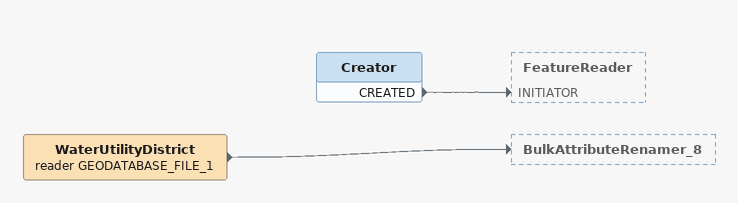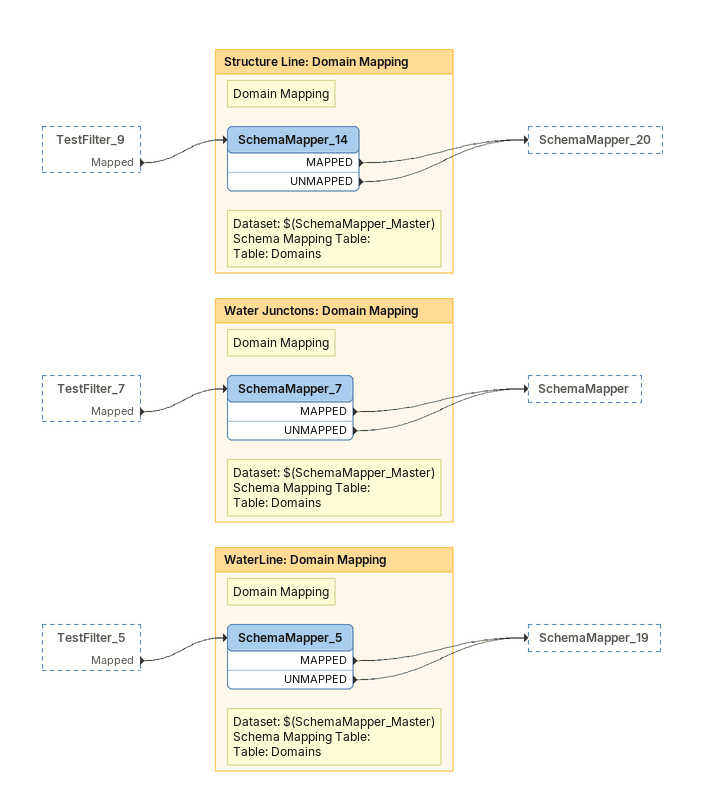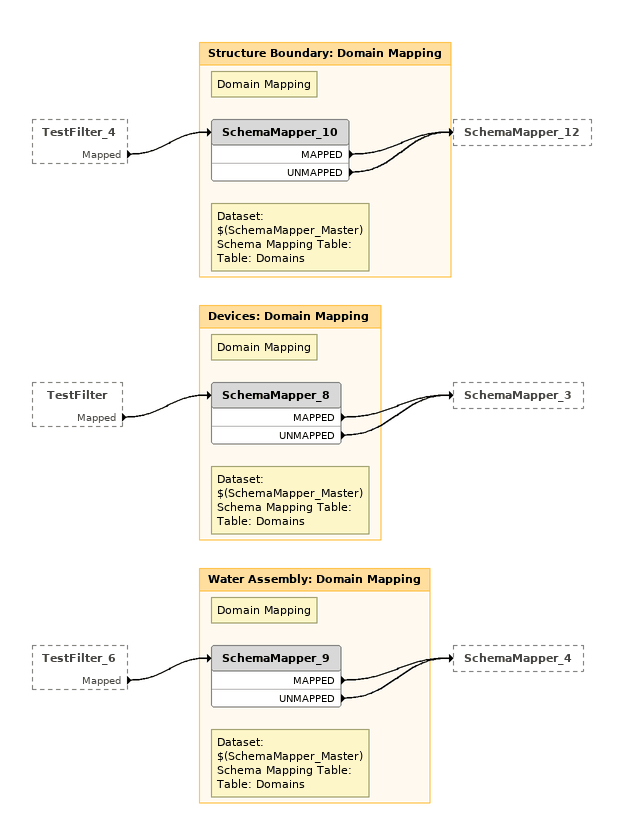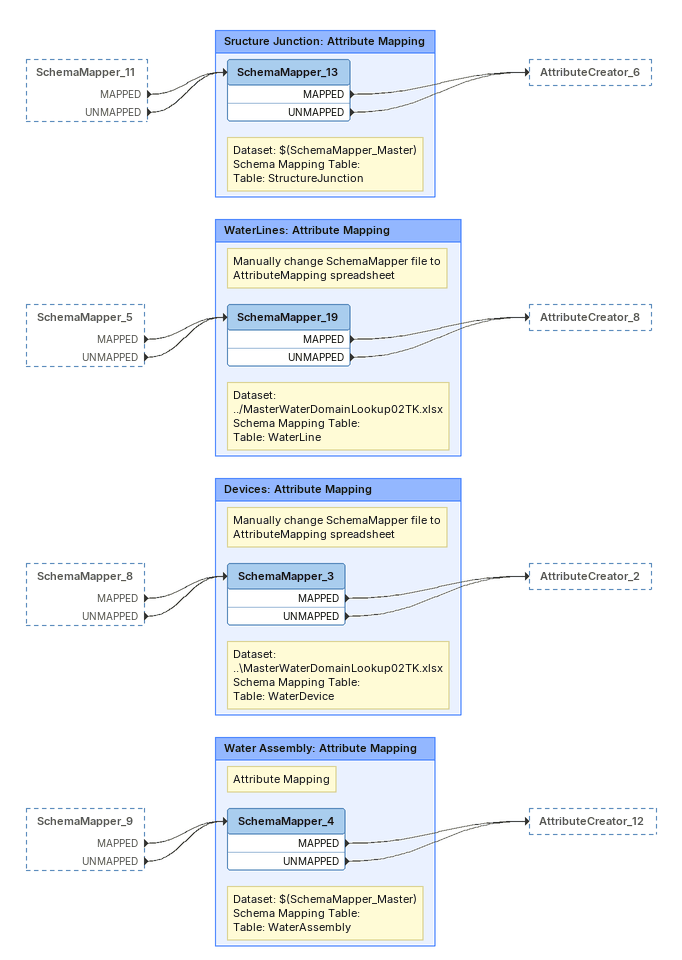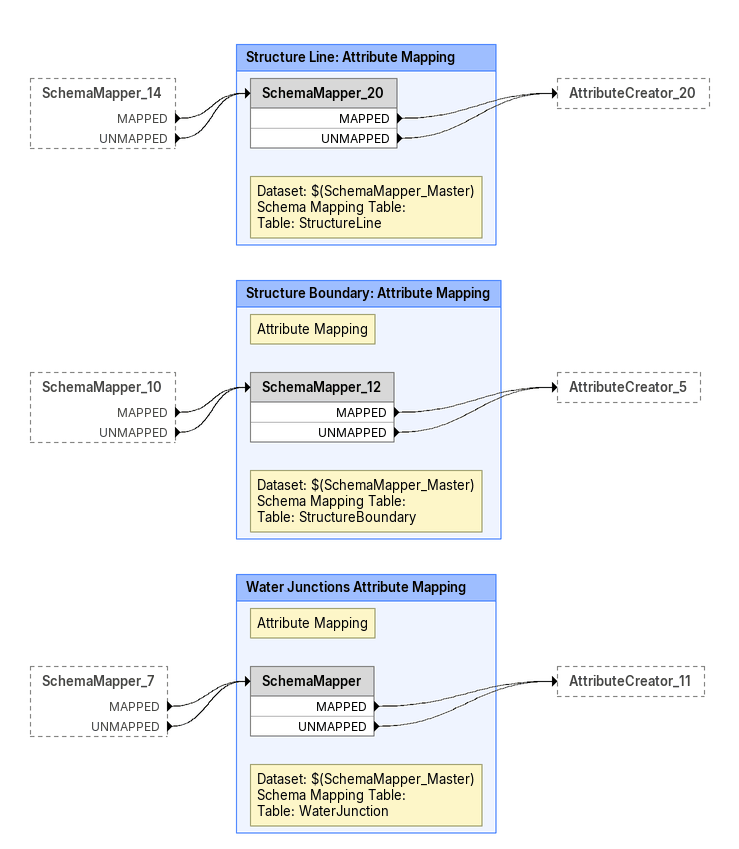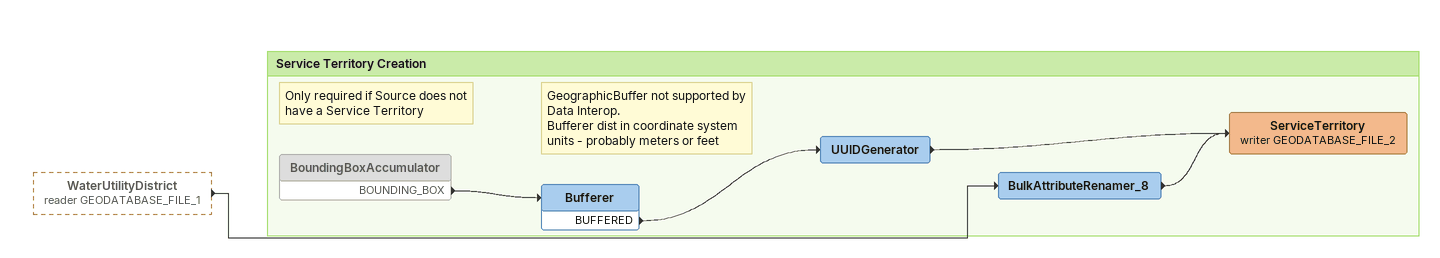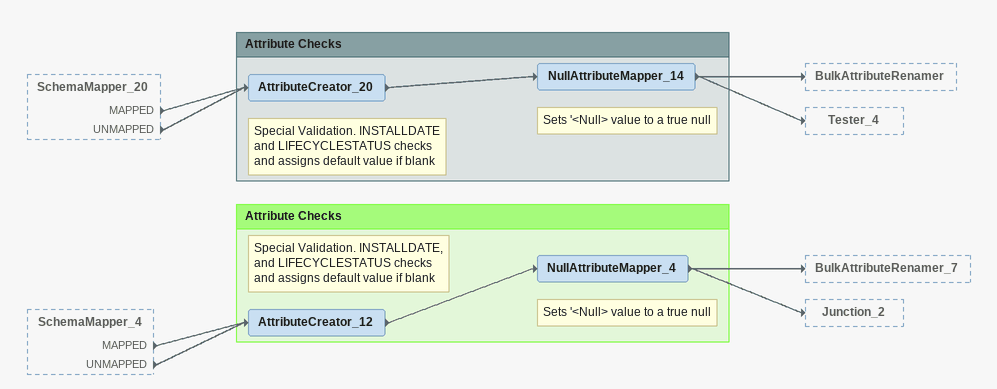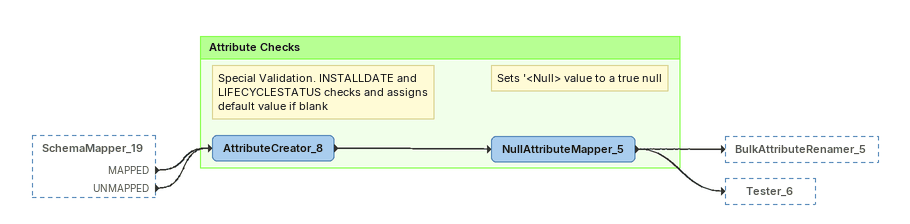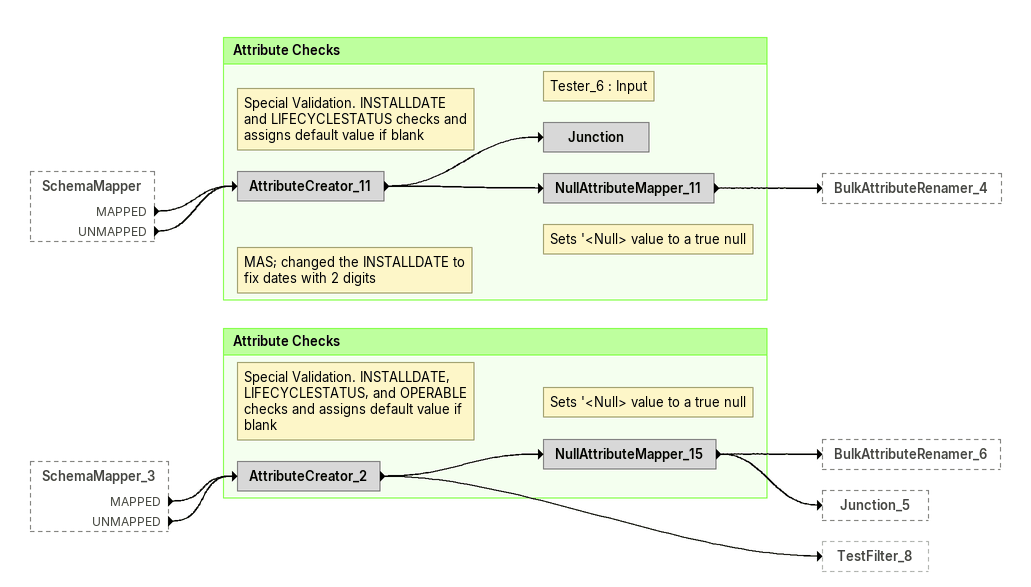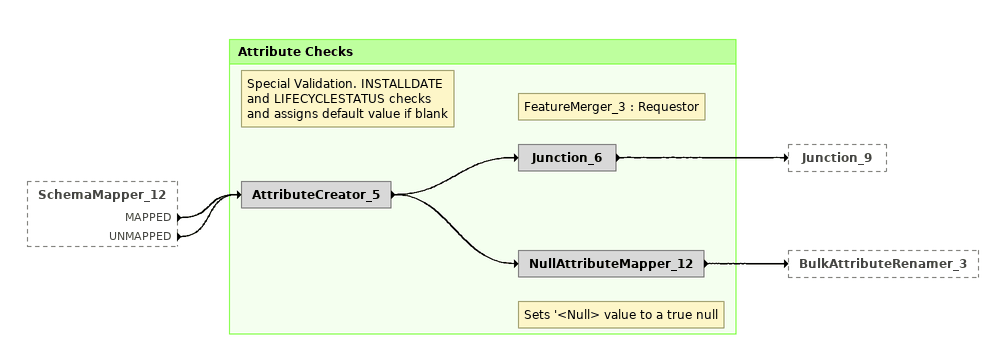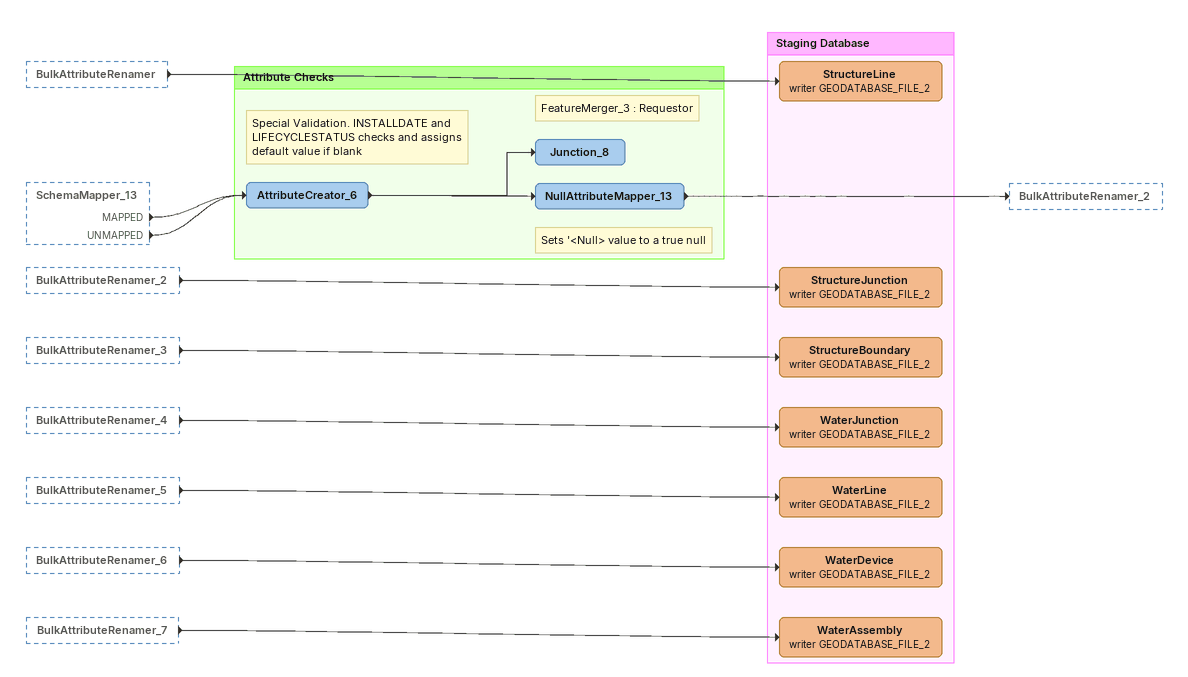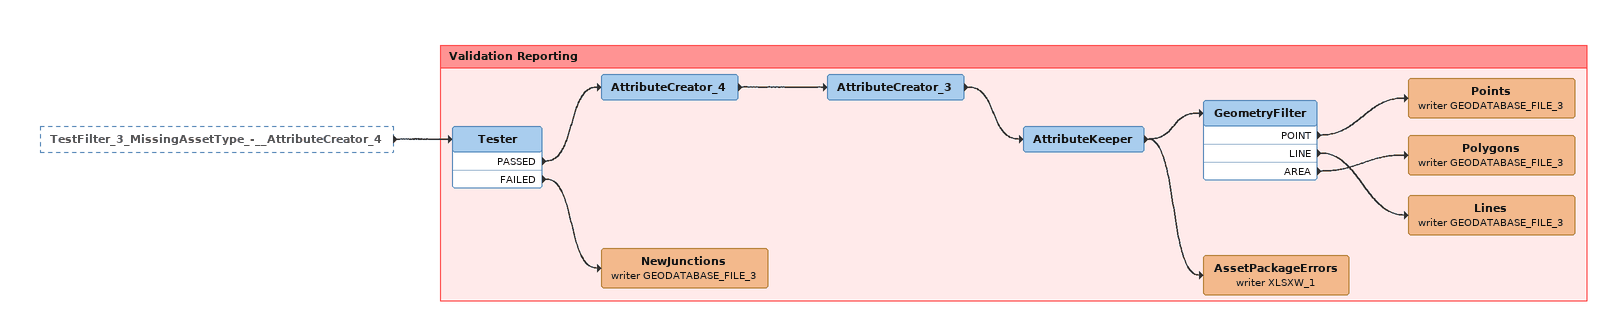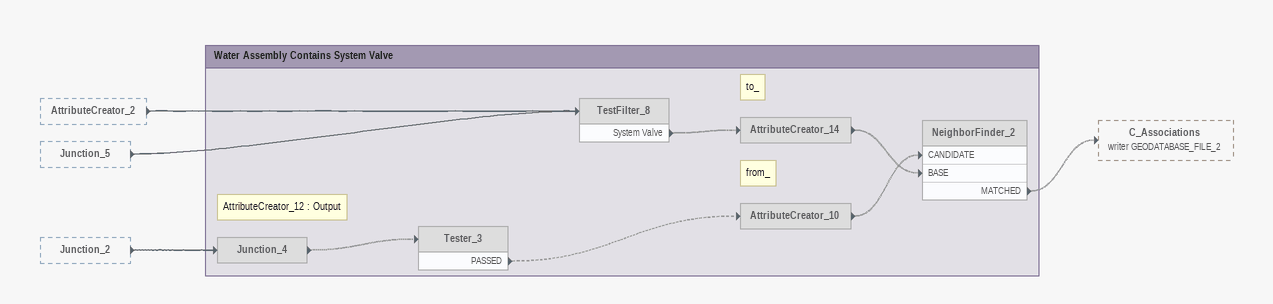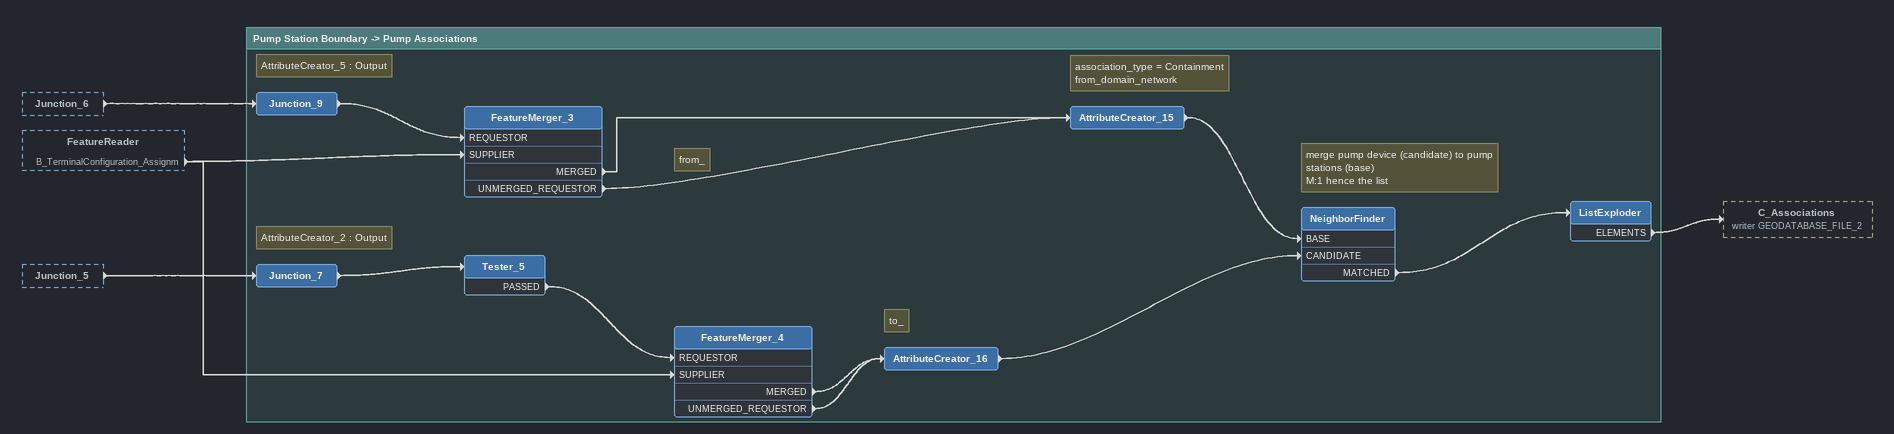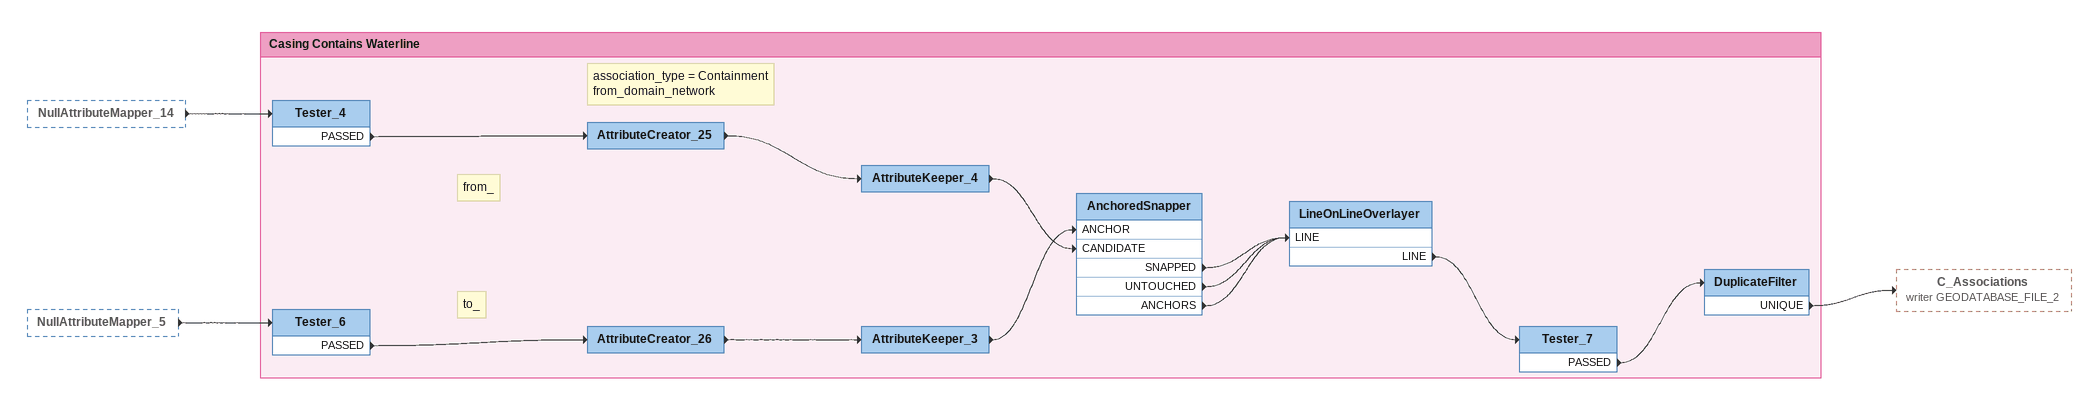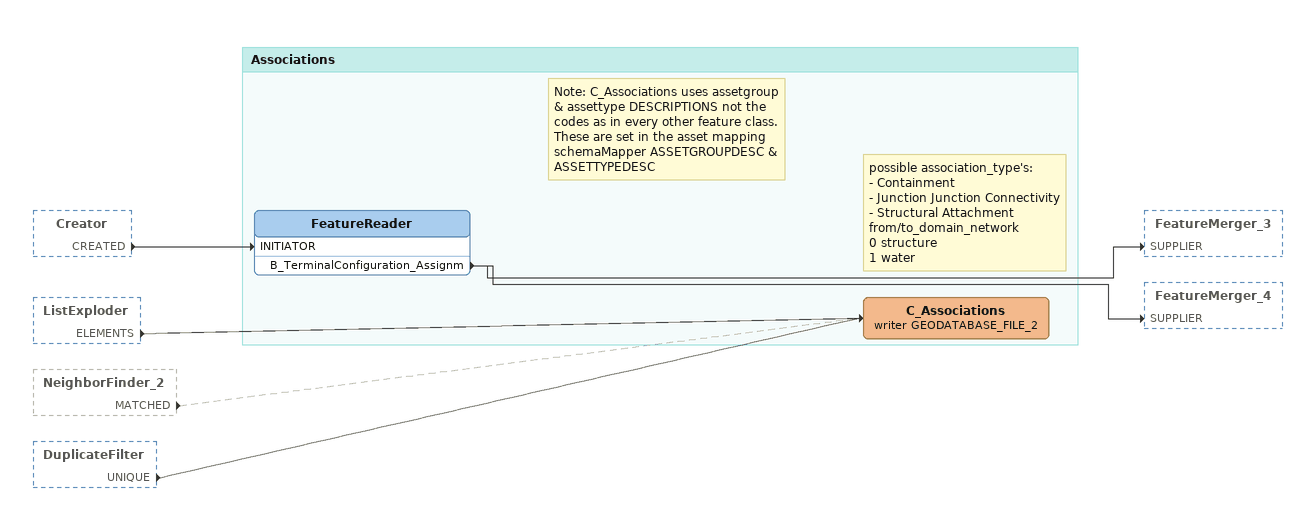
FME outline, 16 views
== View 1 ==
WaterUtilityDistrict (reader GEODATABASE_FILE_1)
    -> BulkAttributeRenamer_8
Creator
    CREATED -> FeatureReader [INITIATOR]

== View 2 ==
TestFilter_9 [outside]
    Mapped -> SchemaMapper_14
TestFilter_7 [outside]
    Mapped -> SchemaMapper_7
TestFilter_5 [outside]
    Mapped -> SchemaMapper_5

Bookmark: Water Junctons: Domain Mapping
Note: Domain Mapping
Note: Dataset: $(SchemaMapper_Master) / Schema Mapping Table: / Table: Domains
SchemaMapper_7
    MAPPED -> SchemaMapper
    UNMAPPED -> SchemaMapper

Bookmark: WaterLine: Domain Mapping
Note: Domain Mapping
Note: Dataset: $(SchemaMapper_Master) / Schema Mapping Table: / Table: Domains
SchemaMapper_5
    MAPPED -> SchemaMapper_19
    UNMAPPED -> SchemaMapper_19

Bookmark: Structure Line: Domain Mapping
Note: Domain Mapping
Note: Dataset: $(SchemaMapper_Master) / Schema Mapping Table: / Table: Domains
SchemaMapper_14
    MAPPED -> SchemaMapper_20
    UNMAPPED -> SchemaMapper_20

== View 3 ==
TestFilter_4 [outside]
    Mapped -> SchemaMapper_10
TestFilter [outside]
    Mapped -> SchemaMapper_8
TestFilter_6 [outside]
    Mapped -> SchemaMapper_9

Bookmark: Devices: Domain Mapping
Note: Domain Mapping
Note: Dataset: $(SchemaMapper_Master) / Schema Mapping Table: / Table: Domains
SchemaMapper_8
    MAPPED -> SchemaMapper_3
    UNMAPPED -> SchemaMapper_3

Bookmark: Water Assembly: Domain Mapping
Note: Domain Mapping
Note: Dataset: $(SchemaMapper_Master) / Schema Mapping Table: / Table: Domains
SchemaMapper_9
    MAPPED -> SchemaMapper_4
    UNMAPPED -> SchemaMapper_4

Bookmark: Structure Boundary: Domain Mapping
Note: Domain Mapping
Note: Dataset: $(SchemaMapper_Master) / Schema Mapping Table: / Table: Domains
SchemaMapper_10
    MAPPED -> SchemaMapper_12
    UNMAPPED -> SchemaMapper_12

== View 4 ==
SchemaMapper_11 [outside]
    MAPPED -> SchemaMapper_13
    UNMAPPED -> SchemaMapper_13
SchemaMapper_5 [outside]
    MAPPED -> SchemaMapper_19
    UNMAPPED -> SchemaMapper_19
SchemaMapper_8 [outside]
    MAPPED -> SchemaMapper_3
    UNMAPPED -> SchemaMapper_3
SchemaMapper_9 [outside]
    MAPPED -> SchemaMapper_4
    UNMAPPED -> SchemaMapper_4

Bookmark: WaterLines: Attribute Mapping
Note: Dataset: ../MasterWaterDomainLookup02TK.xlsx / Schema Mapping Table: / Table: WaterLine
Note: Manually change SchemaMapper file to AttributeMapping spreadsheet
SchemaMapper_19
    MAPPED -> AttributeCreator_8
    UNMAPPED -> AttributeCreator_8

Bookmark: Devices: Attribute Mapping
Note: Manually change SchemaMapper file to AttributeMapping spreadsheet
Note: Dataset: ..\MasterWaterDomainLookup02TK.xlsx / Schema Mapping Table: / Table: WaterDevice
SchemaMapper_3
    MAPPED -> AttributeCreator_2
    UNMAPPED -> AttributeCreator_2

Bookmark: Water Assembly: Attribute Mapping
Note: Attribute Mapping
Note: Dataset: $(SchemaMapper_Master) / Schema Mapping Table: / Table: WaterAssembly
SchemaMapper_4
    MAPPED -> AttributeCreator_12
    UNMAPPED -> AttributeCreator_12

Bookmark: Sructure Junction: Attribute Mapping
Note: Dataset: $(SchemaMapper_Master) / Schema Mapping Table: / Table: StructureJunction
SchemaMapper_13
    MAPPED -> AttributeCreator_6
    UNMAPPED -> AttributeCreator_6

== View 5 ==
SchemaMapper_14 [outside]
    MAPPED -> SchemaMapper_20
    UNMAPPED -> SchemaMapper_20
SchemaMapper_10 [outside]
    MAPPED -> SchemaMapper_12
    UNMAPPED -> SchemaMapper_12
SchemaMapper_7 [outside]
    MAPPED -> SchemaMapper
    UNMAPPED -> SchemaMapper

Bookmark: Water Junctions Attribute Mapping
Note: Attribute Mapping
Note: Dataset: $(SchemaMapper_Master) / Schema Mapping Table: / Table: WaterJunction
SchemaMapper
    MAPPED -> AttributeCreator_11
    UNMAPPED -> AttributeCreator_11

Bookmark: Structure Line: Attribute Mapping
Note: Dataset: $(SchemaMapper_Master) / Schema Mapping Table: / Table: StructureLine
SchemaMapper_20
    MAPPED -> AttributeCreator_20
    UNMAPPED -> AttributeCreator_20

Bookmark: Structure Boundary: Attribute Mapping
Note: Attribute Mapping
Note: Dataset: $(SchemaMapper_Master) / Schema Mapping Table: / Table: StructureBoundary
SchemaMapper_12
    MAPPED -> AttributeCreator_5
    UNMAPPED -> AttributeCreator_5

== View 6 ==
WaterUtilityDistrict (reader GEODATABASE_FILE_1) [outside]
    -> BulkAttributeRenamer_8

Bookmark: Service Territory Creation
Note: Only required if Source does not have a Service Territory
BoundingBoxAccumulator [off]
    BOUNDING_BOX -> Bufferer
Note: GeographicBuffer not supported by Data Interop. / Bufferer dist in coordinate system units - probably meters or feet
Bufferer
    BUFFERED -> UUIDGenerator
UUIDGenerator
    -> ServiceTerritory (writer GEODATABASE_FILE_2)
BulkAttributeRenamer_8
    -> ServiceTerritory (writer GEODATABASE_FILE_2)
ServiceTerritory (writer GEODATABASE_FILE_2)

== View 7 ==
SchemaMapper_20 [outside]
    MAPPED -> AttributeCreator_20
    UNMAPPED -> AttributeCreator_20
SchemaMapper_4 [outside]
    MAPPED -> AttributeCreator_12
    UNMAPPED -> AttributeCreator_12

Bookmark: Attribute Checks
Note: Special Validation. INSTALLDATE, and LIFECYCLESTATUS checks and assigns default value if blank
AttributeCreator_12
    -> NullAttributeMapper_4
Note: Sets '<Null> value to a true null
NullAttributeMapper_4
    -> BulkAttributeRenamer_7
    -> Junction_2

Bookmark: Attribute Checks
Note: Special Validation. INSTALLDATE and LIFECYCLESTATUS checks and assigns default value if blank
AttributeCreator_20
    -> NullAttributeMapper_14
Note: Sets '<Null> value to a true null
NullAttributeMapper_14
    -> BulkAttributeRenamer
    -> Tester_4

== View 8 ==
SchemaMapper_19 [outside]
    MAPPED -> AttributeCreator_8
    UNMAPPED -> AttributeCreator_8

Bookmark: Attribute Checks
Note: Special Validation. INSTALLDATE and LIFECYCLESTATUS checks and assigns default value if blank
AttributeCreator_8
    -> NullAttributeMapper_5
Note: Sets '<Null> value to a true null
NullAttributeMapper_5
    -> BulkAttributeRenamer_5
    -> Tester_6

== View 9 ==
SchemaMapper [outside]
    MAPPED -> AttributeCreator_11
    UNMAPPED -> AttributeCreator_11
SchemaMapper_3 [outside]
    MAPPED -> AttributeCreator_2
    UNMAPPED -> AttributeCreator_2

Bookmark: Attribute Checks
Note: Special Validation. INSTALLDATE and LIFECYCLESTATUS checks and assigns default value if blank
Note: MAS; changed the INSTALLDATE to fix dates with 2 digits
AttributeCreator_11
    -> NullAttributeMapper_11
    -> Junction
Note: Tester_6 : Input
Junction
Note: Sets '<Null> value to a true null
NullAttributeMapper_11
    -> BulkAttributeRenamer_4

Bookmark: Attribute Checks
Note: Special Validation. INSTALLDATE, LIFECYCLESTATUS, and OPERABLE checks and assigns default value if blank
AttributeCreator_2
    -> NullAttributeMapper_15
    -> TestFilter_8
Note: Sets '<Null> value to a true null
NullAttributeMapper_15
    -> BulkAttributeRenamer_6
    -> Junction_5

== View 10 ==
SchemaMapper_12 [outside]
    MAPPED -> AttributeCreator_5
    UNMAPPED -> AttributeCreator_5

Bookmark: Attribute Checks
Note: Special Validation. INSTALLDATE and LIFECYCLESTATUS checks and assigns default value if blank
AttributeCreator_5
    -> NullAttributeMapper_12
    -> Junction_6
Note: FeatureMerger_3 : Requestor
Junction_6
    -> Junction_9
Note: Sets '<Null> value to a true null
NullAttributeMapper_12
    -> BulkAttributeRenamer_3

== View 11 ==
BulkAttributeRenamer [outside]
    -> StructureLine (writer GEODATABASE_FILE_2)
SchemaMapper_13 [outside]
    MAPPED -> AttributeCreator_6
    UNMAPPED -> AttributeCreator_6
BulkAttributeRenamer_2 [outside]
    -> StructureJunction (writer GEODATABASE_FILE_2)
BulkAttributeRenamer_3 [outside]
    -> StructureBoundary (writer GEODATABASE_FILE_2)
BulkAttributeRenamer_4 [outside]
    -> WaterJunction (writer GEODATABASE_FILE_2)
BulkAttributeRenamer_5 [outside]
    -> WaterLine (writer GEODATABASE_FILE_2)
BulkAttributeRenamer_6 [outside]
    -> WaterDevice (writer GEODATABASE_FILE_2)
BulkAttributeRenamer_7 [outside]
    -> WaterAssembly (writer GEODATABASE_FILE_2)

Bookmark: Staging Database
WaterJunction (writer GEODATABASE_FILE_2)
WaterLine (writer GEODATABASE_FILE_2)
WaterDevice (writer GEODATABASE_FILE_2)
WaterAssembly (writer GEODATABASE_FILE_2)
StructureLine (writer GEODATABASE_FILE_2)
StructureJunction (writer GEODATABASE_FILE_2)
StructureBoundary (writer GEODATABASE_FILE_2)

Bookmark: Attribute Checks
Note: Special Validation. INSTALLDATE and LIFECYCLESTATUS checks and assigns default value if blank
AttributeCreator_6
    -> NullAttributeMapper_13
    -> Junction_8
Note: FeatureMerger_3 : Requestor
Junction_8
Note: Sets '<Null> value to a true null
NullAttributeMapper_13
    -> BulkAttributeRenamer_2

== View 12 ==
TestFilter_3_MissingAssetType_-__AttributeCreator_4 [outside]
    -> Tester

Bookmark: Validation Reporting
Tester
    PASSED -> AttributeCreator_4
    FAILED -> NewJunctions (writer GEODATABASE_FILE_3)
AttributeCreator_4
    -> AttributeCreator_3
AttributeCreator_3
    -> AttributeKeeper
AttributeKeeper
    -> GeometryFilter
    -> AssetPackageErrors (writer XLSXW_1)
GeometryFilter
    POINT -> Points (writer GEODATABASE_FILE_3)
    LINE -> Lines (writer GEODATABASE_FILE_3)
    AREA -> Polygons (writer GEODATABASE_FILE_3)
Points (writer GEODATABASE_FILE_3)
Polygons (writer GEODATABASE_FILE_3)
Lines (writer GEODATABASE_FILE_3)
AssetPackageErrors (writer XLSXW_1)
NewJunctions (writer GEODATABASE_FILE_3)

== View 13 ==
AttributeCreator_2 [outside]
    -> TestFilter_8
Junction_5 [outside]
    -> TestFilter_8
Junction_2 [outside]
    -> Junction_4

Bookmark: Water Assembly Contains System Valve
TestFilter_8 [off]
    System Valve -> AttributeCreator_14 [off]
Note: to_
AttributeCreator_14 [off]
    -> NeighborFinder_2 [BASE] [off]
Note: AttributeCreator_12 : Output
Junction_4 [off]
    -> Tester_3 [off]
Tester_3 [off]
    PASSED -> AttributeCreator_10 [off]
Note: from_
AttributeCreator_10 [off]
    -> NeighborFinder_2 [CANDIDATE] [off]
NeighborFinder_2 [off]
    MATCHED -> C_Associations (writer GEODATABASE_FILE_2) [off]

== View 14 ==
Junction_6 [outside]
    -> Junction_9
FeatureReader [outside]
    B_TerminalConfiguration_Assignm -> FeatureMerger_3 [SUPPLIER]
    B_TerminalConfiguration_Assignm -> FeatureMerger_4 [SUPPLIER]
Junction_5 [outside]
    -> Junction_7

Bookmark: Pump Station Boundary -> Pump Associations
Note: AttributeCreator_2 : Output
Junction_7
    -> Tester_5
Tester_5
    PASSED -> FeatureMerger_4 [REQUESTOR]
Note: AttributeCreator_5 : Output
Junction_9
    -> FeatureMerger_3 [REQUESTOR]
FeatureMerger_3
    MERGED -> AttributeCreator_15
    UNMERGED_REQUESTOR -> AttributeCreator_15
Note: from_
Note: association_type = Containment / from_domain_network
AttributeCreator_15
    -> NeighborFinder [BASE]
FeatureMerger_4
    MERGED -> AttributeCreator_16
    UNMERGED_REQUESTOR -> AttributeCreator_16
Note: to_
AttributeCreator_16
    -> NeighborFinder [CANDIDATE]
Note: merge pump device (candidate) to pump stations (base) / M:1 hence the list
NeighborFinder
    MATCHED -> ListExploder
ListExploder
    ELEMENTS -> C_Associations (writer GEODATABASE_FILE_2)

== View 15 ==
NullAttributeMapper_14 [outside]
    -> Tester_4
NullAttributeMapper_5 [outside]
    -> Tester_6

Bookmark: Casing Contains Waterline
Tester_6
    PASSED -> AttributeCreator_26
Note: to_
AttributeCreator_26
    -> AttributeKeeper_3
AttributeKeeper_3
    -> AnchoredSnapper [ANCHOR]
Tester_4
    PASSED -> AttributeCreator_25
Note: from_
Note: association_type = Containment / from_domain_network
AttributeCreator_25
    -> AttributeKeeper_4
AttributeKeeper_4
    -> AnchoredSnapper [CANDIDATE]
AnchoredSnapper
    SNAPPED -> LineOnLineOverlayer [LINE]
    UNTOUCHED -> LineOnLineOverlayer [LINE]
    ANCHORS -> LineOnLineOverlayer [LINE]
LineOnLineOverlayer
    LINE -> Tester_7
Tester_7
    PASSED -> DuplicateFilter
DuplicateFilter
    UNIQUE -> C_Associations (writer GEODATABASE_FILE_2)

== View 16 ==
Creator [outside]
    CREATED -> FeatureReader [INITIATOR]
ListExploder [outside]
    ELEMENTS -> C_Associations (writer GEODATABASE_FILE_2)
NeighborFinder_2 [outside]
    MATCHED -> C_Associations (writer GEODATABASE_FILE_2) [off]
DuplicateFilter [outside]
    UNIQUE -> C_Associations (writer GEODATABASE_FILE_2)

Bookmark: Associations
Note: Note: C_Associations uses assetgroup & assettype DESCRIPTIONS not the codes as in every other feature class. / These are set in the asset mapping schemaMapper ASSETGROUPDESC & ASSETTYPEDESC
FeatureReader
    B_TerminalConfiguration_Assignm -> FeatureMerger_3 [SUPPLIER]
    B_TerminalConfiguration_Assignm -> FeatureMerger_4 [SUPPLIER]
Note: possible association_type's: / - Containment / - Junction Junction Connectivity / - Structural Attachment / from/to_domain_network / 0 structure / 1 water
C_Associations (writer GEODATABASE_FILE_2)
